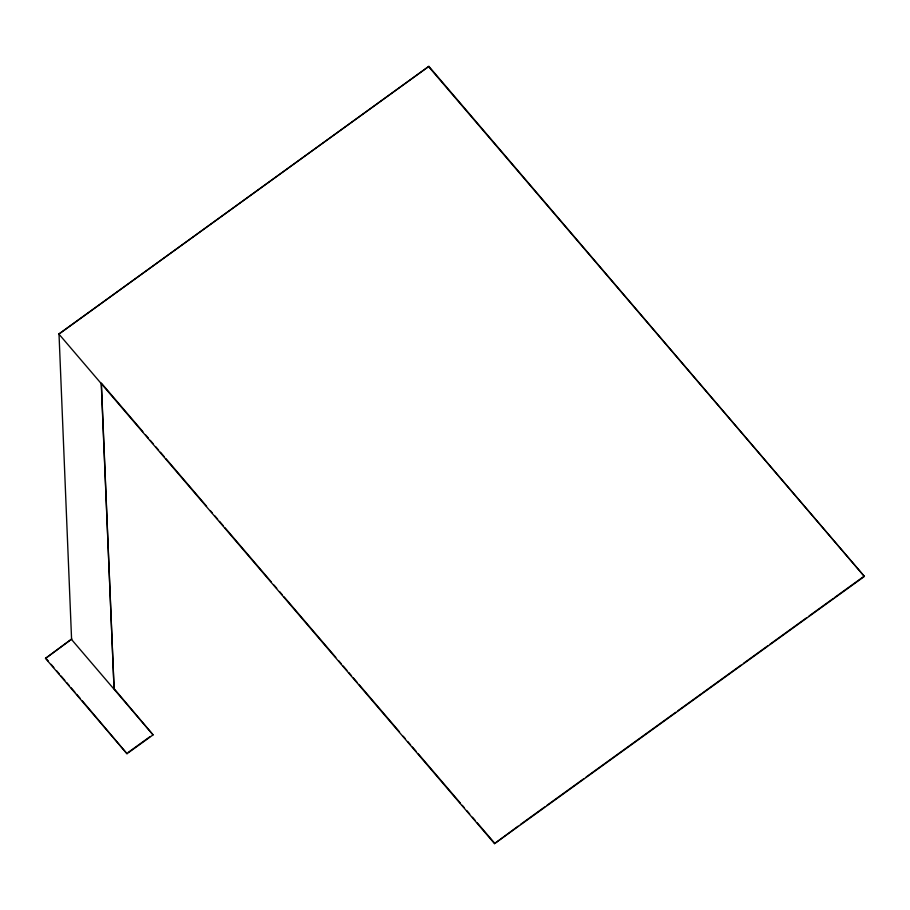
<?xml version="1.0" encoding="UTF-8"?>
<svg xmlns="http://www.w3.org/2000/svg" width="910" height="910" viewBox="0 0 910 910"><rect width="100%" height="100%" fill="white"/><g stroke="black" fill="none" stroke-linecap="round" stroke-linejoin="round"><path stroke-width="1.36" d="M58.888 334.05L428.872 66.362L864.398 576.439L494.517 843.638L58.888 334.05L428.872 66.362M45.5 658.396L71.685 639.047L45.5 658.396L126.99 753.719L153.073 734.87L114.069 688.62L101.363 383.121L142.904 431.715M114.069 688.62L101.26 383.622M126.99 753.719L82.218 700.734M494.517 843.638L518.143 826.155M128.219 752.399L149.775 736.827M520.44 824.483L544.635 807.011M546.933 805.35L583.799 778.721M586.097 777.06L675.686 712.348M677.961 710.699L701.94 693.374M703.089 692.544L741.093 665.085M743.402 663.424L767.585 645.952M769.894 644.291L806.749 617.663M809.058 616.002L833.241 598.518M834.39 597.688L863.385 576.747M428.769 66.851L864.398 576.439M145.668 434.957L148.444 438.199M150.286 440.36L153.051 443.602M155.826 446.833L158.59 450.075M160.444 452.236L164.13 456.558M165.973 458.72L206.593 506.233M210.29 510.544L212.132 512.705M214.908 515.947L217.672 519.189M219.515 521.35L223.212 525.661M225.054 527.823L271.214 581.82M273.99 585.062L276.754 588.292M279.518 591.534L282.293 594.776M284.136 596.937L335.836 657.407M338.6 660.649L341.375 663.89M343.218 666.052L346.915 670.363M348.757 672.524L351.533 675.766M353.376 677.927L357.061 682.25M358.915 684.4L399.536 731.913M403.221 736.236L405.075 738.397M407.839 741.639L410.603 744.88M412.457 747.042L416.143 751.353M417.997 753.514L460.46 803.189M462.303 805.35L464.146 807.511M466.921 810.753L469.685 813.984M472.461 817.226L475.225 820.467M477.079 822.629L494.619 843.149M153.073 734.87L71.594 639.548L58.991 333.56M45.602 657.896L48.344 661.115M51.096 664.323L53.838 667.542M56.591 670.75L59.332 673.957M61.163 676.107L64.826 680.384M66.657 682.534L69.399 685.742M71.23 687.88L74.893 692.169M76.724 694.307L80.387 698.596"/></g></svg>
